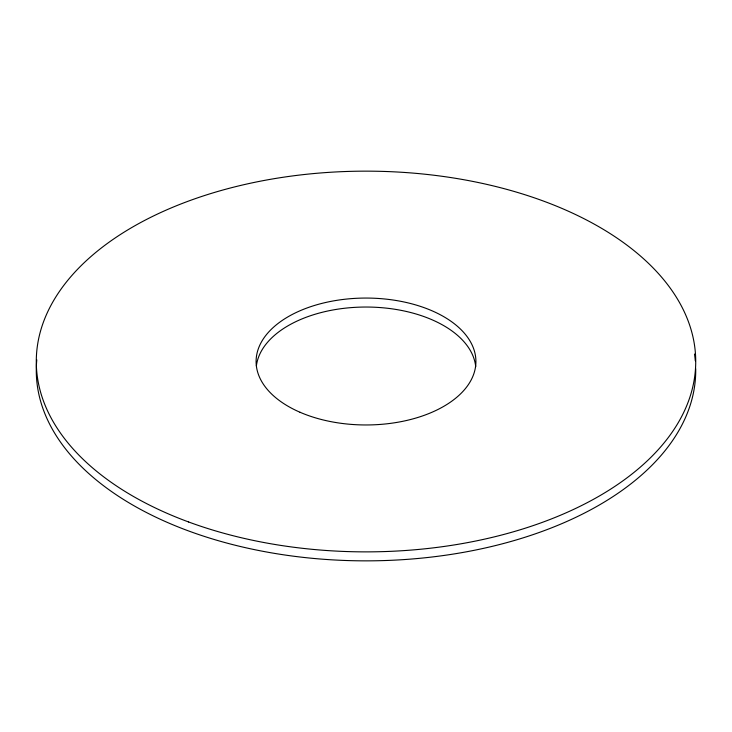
<?xml version="1.0" encoding="UTF-8"?>
<svg xmlns="http://www.w3.org/2000/svg" width="732" height="732" viewBox="0 0 732 732"><rect width="100%" height="100%" fill="white"/><g stroke="black" fill="none" stroke-linecap="round" stroke-linejoin="round"><path stroke-width="1.1" d="M695.711 368.754A329.729 190.366 0 0 1 358.305 560.803A329.729 190.366 0 0 1 36.792 359.87M694.494 354.05A329.729 190.366 0 0 1 695.299 360.821M256.374 365.963A109.91 63.455 0 0 1 366.65 307.037A109.91 63.455 0 0 1 475.718 366.714M188.618 521.98A329.729 190.366 0 0 0 695.4 369.971A329.729 190.366 0 0 0 213.982 192.589A329.729 190.366 0 0 0 188.618 521.98M300.01 412.253A109.91 63.455 0 0 0 475.114 369.138A109.91 63.455 0 0 0 322.876 303.149A109.91 63.455 0 0 0 300.01 412.253"/></g></svg>
